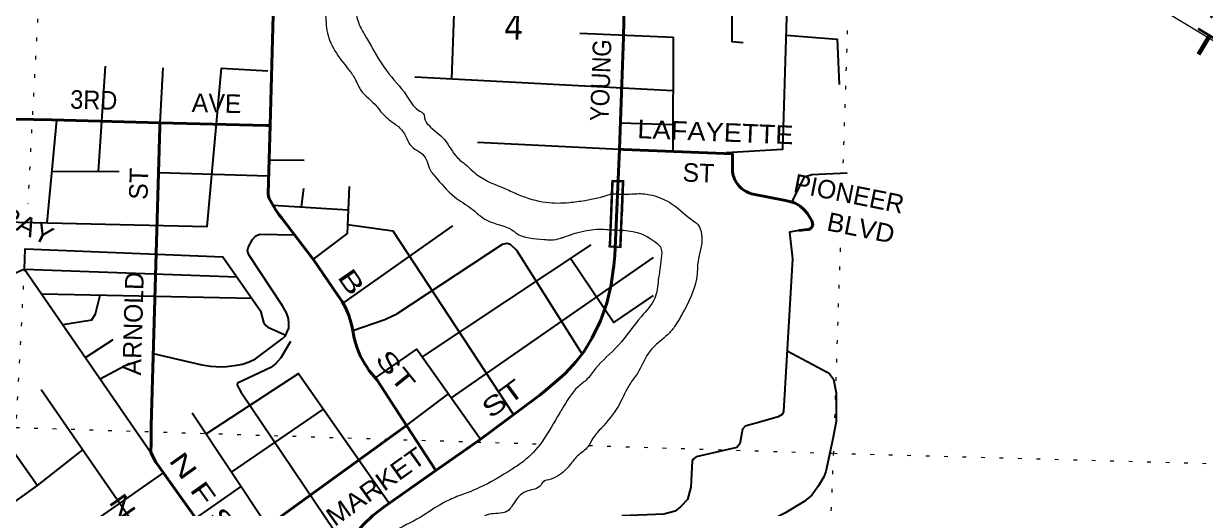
# Model space of a CAD drawing. Header units: feet. Extents: x -757852 to -501257, y -360805 to -170898.
# Drawn here: x -706723 to -699044, y -179925 to -176776 of the extents above; entities that cross this region are included whole.
import ezdxf
from ezdxf.enums import TextEntityAlignment as Align

# ---------------------------------------------------------------- set-up
doc = ezdxf.new("R2010")
doc.units = ezdxf.units.FT
doc.header["$LTSCALE"] = 80
doc.linetypes.add('DOTTED', pattern=[1.5, 0.3, -1.2])
for name, color, linetype, lineweight in [('26', 7, 'Continuous', 40), ('27', 7, 'Continuous', 13), ('29', 7, 'Continuous', 25), ('39', 7, 'Continuous', 13), ('46', 7, 'Continuous', 13), ('61', 7, 'Continuous', 13), ('7', 7, 'DOTTED', 13)]:
    doc.layers.add(name, color=color, linetype=linetype, lineweight=lineweight)

msp = doc.modelspace()

# ---------------------------------------------------------------- linework, layer by layer
at = {"layer": '26'}
for p, q in [((-705134.24, -177876.2), (-705122, -177438.48)), ((-702879.31, -178231.93), (-702851.82, -177591.54)), ((-704585.56, -178762.89), (-704586.2, -178759.43)), ((-704043.55, -179678.6), (-704234.82, -179386.49))]:
    msp.add_line(p, q, dxfattribs=at)
for points in [[(-702851.82, -177591.54), (-702825.29, -176863.04), (-702803.2, -175800.18), (-702794.65, -175695.36), (-702792.6, -175670.25), (-702788.3, -175645.36), (-702780.29, -175601.85), (-702761.97, -175539.73), (-702737.26, -175479.86), (-702706.42, -175422.9), (-702485.98, -175087.46), (-702469.47, -175062.34), (-702450.96, -175037.46), (-702419.47, -174995.12)], [(-705122, -177438.48), (-705101.91, -176719.97)], [(-707227.78, -177442.83), (-707201.97, -177450.13), (-707175.53, -177454.69), (-707148.77, -177456.46), (-707121.96, -177455.43), (-707095.41, -177451.6), (-707084.32, -177449.14), (-706940.3, -177415.36), (-706925.59, -177410.93), (-706884.84, -177401.78), (-706843.36, -177396.94), (-706826.6, -177396.75), (-706801.93, -177396.46), (-706776.6, -177396.93), (-706538.94, -177401.34), (-705838.28, -177419.71)], [(-705385.05, -180296.05), (-705864.3, -179625.4), (-705896.9, -179562.17), (-705895.33, -179497.76), (-705894.61, -179387), (-705839.03, -177445.72), (-705838.28, -177419.71)], [(-705122, -177438.48), (-705146.56, -177437.83), (-705838.28, -177419.71)], [(-701684.98, -178119.88), (-701628.52, -178113.99), (-701624.64, -178113.37), (-701620.85, -178112.35), (-701617.19, -178110.94), (-701613.69, -178109.15), (-701610.4, -178107.01), (-701607.35, -178104.53), (-701604.58, -178101.75), (-701602.11, -178098.69), (-701599.98, -178095.4), (-701598.2, -178091.9), (-701596.8, -178088.23), (-701595.79, -178084.44), (-701595.25, -178080.99), (-701601.21, -178055.96), (-701616.71, -178030.99), (-701631.29, -178007.51), (-701652.51, -177982.44), (-701677.45, -177960.9), (-701693.35, -177950.71), (-701710.38, -177942.15), (-701721.66, -177937.89), (-701746.55, -177930.62), (-701771.66, -177925.6), (-701993.06, -177881.31), (-701993.53, -177881.17), (-702010.72, -177875.18), (-702027.18, -177867.41), (-702042.74, -177857.98), (-702057.23, -177846.96), (-702070.49, -177834.49), (-702082.37, -177820.7), (-702092.75, -177805.75), (-702101.51, -177789.79), (-702108.55, -177773.01), (-702111.66, -177762.7), (-702117.19, -177737.75), (-702117.28, -177712.7), (-702117.61, -177620.67), (-702825.19, -177592.59), (-702851.82, -177591.54)], [(-705127.34, -177912.1), (-705128.06, -177910.37), (-705130.92, -177902.11), (-705132.89, -177893.6), (-705133.96, -177884.94), (-705134.13, -177876.2)], [(-704586.2, -178759.43), (-704594.13, -178721.13), (-704609.08, -178672.18), (-704629.07, -178625.07), (-704653.87, -178580.3), (-704683.22, -178538.37), (-704837.69, -178313.56), (-705044.95, -178040.3), (-705064.02, -178015.15), (-705081.19, -177990.3), (-705085.69, -177983.78), (-705127.45, -177912.15)], [(-704043.55, -179678.6), (-703757.38, -179478.26), (-703393.65, -179208.27), (-703368.73, -179189.77), (-703343.65, -179168.17), (-703226.79, -179067.52), (-703201.74, -179045.95), (-703178.31, -179020.99), (-703134.01, -178973.79), (-703083.13, -178907.88), (-703027.98, -178817.07), (-702974.87, -178706.6), (-702933.61, -178591.18), (-702904.63, -178472.07), (-702891.63, -178375.6), (-702888.26, -178350.57), (-702886.08, -178325.6), (-702882.24, -178281.51), (-702879.31, -178231.93)], [(-704234.82, -179386.49), (-704426.93, -179093.1), (-704457.02, -179055.89), (-704477.3, -179030.82), (-704494.03, -179005.89), (-704506.74, -178986.95), (-704535.46, -178933.51), (-704558.43, -178877.36), (-704575.41, -178819.12), (-704586.2, -178759.43)], [(-705385.05, -180296.05), (-705098.46, -180097.54), (-705139.24, -180040.13), (-704259.44, -179404.29), (-704234.82, -179386.49)], [(-705133.43, -180567.14), (-704872.44, -180383.08), (-704743.03, -180290.1), (-704679.57, -180231.45), (-704622.59, -180166.48), (-704594.52, -180127.14), (-704576.63, -180102.06), (-704555.53, -180077.14), (-704519.83, -180034.95), (-704453.68, -179971.34), (-704381.25, -179915), (-704043.55, -179678.6)]]:
    msp.add_lwpolyline(points, dxfattribs=at)
at = {"layer": '29'}
for p, q in [((-703917.93, -176425.86), (-703943.03, -177134.48)), ((-703108.42, -176837.32), (-702503.15, -176863.23)), ((-702503.15, -176863.23), (-702504.72, -177605.31)), ((-706192.94, -177052.89), (-706238.73, -177736.4)), ((-705817.95, -177062.01), (-705838.28, -177419.71)), ((-704180.29, -177121.89), (-702503.88, -177210.87)), ((-706509.01, -177402.12), (-706573.51, -178069.69)), ((-702845.61, -177421.11), (-702504.35, -177431.41)), ((-703774, -177545.83), (-702851.82, -177591.54)), ((-705128.19, -177659.82), (-704899.59, -177662.41)), ((-706541.13, -177734.51), (-706102.05, -177737.26)), ((-705847.52, -177742.35), (-705131.1, -177763.88)), ((-704905.14, -177847.12), (-704920.04, -177965.63)), ((-705102.86, -177954.33), (-704614.48, -177984.51)), ((-704646.01, -178591.54), (-703933.72, -178088.95)), ((-704132.2, -178940.54), (-703034.35, -178212.86)), ((-703943.45, -179207.32), (-702630.24, -178295.03)), ((-706716.64, -178370.48), (-705896.9, -179562.17)), ((-706716.64, -178370.48), (-705336.41, -178421.99)), ((-706602.72, -178531.71), (-705240.56, -178559.39)), ((-706321.55, -178944.84), (-706140.97, -178827.63)), ((-706225.37, -179084.66), (-706035.48, -178982.35)), ((-706609.1, -179152.03), (-705677.5, -180498.61)), ((-704234.82, -179386.49), (-703961.97, -179181.14)), ((-705627.96, -179305.66), (-705139.24, -180040.13)), ((-705371.44, -179691.17), (-704775.11, -179280.58)), ((-709474.65, -182242.87), (-705814.93, -179694.49)), ((-709497.61, -182700.15), (-705309.91, -179783.64)), ((-709452.29, -181797.38), (-706633.11, -179776.34))]:
    msp.add_line(p, q, dxfattribs=at)
for points in [[(-701736.92, -175799.18), (-701791.39, -177594.11), (-702157.31, -177615.14)], [(-702124.72, -175786.62), (-702121.34, -176890.61), (-702047.17, -176898.07)], [(-701768.84, -176851.06), (-701436.21, -176875.77), (-701423.8, -177171.32)], [(-707795.44, -178667.22), (-707548.32, -178670.49), (-707511.78, -178047.69), (-705530.44, -178094.15), (-705436.43, -177065.39), (-705135.48, -177081.27)], [(-701728.25, -177933.17), (-701648.18, -177771.66), (-701602.21, -177756.4), (-701372.53, -177744.86)], [(-704607.67, -177834.81), (-704621.54, -178139.9), (-704842.72, -178306.92)], [(-704618.88, -178081.4), (-704323.96, -178121.56), (-703541.46, -179313.97)], [(-705881.19, -178918.44), (-705565.74, -178993.47), (-705508.47, -179001.12), (-705440.31, -179005.51), (-705403.23, -179004.31), (-705338.26, -178995.94), (-705300.38, -178987.55), (-705258.53, -178973.6), (-705215.54, -178954.05), (-705042.32, -178822.81), (-705022.13, -178804.1), (-705009.78, -178778.98), (-705000.61, -178754.64), (-705000.21, -178724.74), (-705003, -178692.43), (-705014.99, -178654.59), (-705041.67, -178609.88), (-705258.83, -178278.21), (-705268.09, -178252.54), (-705264.91, -178230.21), (-705236.83, -178178.19), (-705213.88, -178153.64), (-705187.95, -178142.98), (-704963.78, -178147.32)], [(-701684.98, -178119.88), (-701747.45, -178131.35), (-701726.67, -178304.52), (-701785.83, -179295.78), (-701794.74, -179315.38), (-701820.25, -179331.34), (-701931.72, -179363.27), (-702033.92, -179391.96), (-702051.13, -179411.18), (-702069, -179506.82), (-702089.57, -179530.97), (-702220.68, -179560.57), (-702352.84, -179589.77), (-702371.97, -179605.73), (-702378.39, -179615.77), (-702387.72, -179788.36), (-702410.24, -179867.35), (-702452.38, -179913.66), (-702489.97, -179943.93), (-702563.79, -179963.74), (-702835.13, -179974.55)], [(-704584.19, -178769.13), (-704375.19, -178699.14), (-704298.2, -178661.33), (-703610.68, -178209.72), (-703580.65, -178201.89), (-703561.52, -178208.27), (-703521.03, -178247.62), (-703092.82, -178923.84)], [(-706716.64, -178370.48), (-706712.57, -178239.31), (-705427.77, -178291.01), (-705183.44, -178641.28), (-705164.79, -178715.97), (-705156.48, -178727.93), (-705149.7, -178737.1), (-705137.34, -178747.08), (-705019.72, -178799.2)], [(-703168.54, -178298.66), (-702888.11, -178717.12), (-702630.96, -178542.12)], [(-706716.64, -178370.48), (-707195.91, -178585.95), (-707251.72, -178625.28), (-707282.02, -178668.91), (-707311.82, -178722.55), (-707329.85, -178790.15), (-707332.58, -178862.78), (-707348.24, -179370.03), (-705438.94, -182103.19)], [(-706468.83, -178730.73), (-706279.11, -178700.39), (-706256.26, -178660.66), (-706226.24, -178539.36)], [(-704988.46, -178841.94), (-705052.43, -178946.88), (-705084.32, -178985.17), (-705116.2, -179010.22), (-705333.05, -179112.49), (-705336.27, -179125.55), (-705312.04, -179169.15), (-704630.57, -180177.66)], [(-704437.21, -179077.4), (-704167.97, -178889.99), (-703751.47, -179478.65)], [(-701762.34, -178902.27), (-701501.77, -179040.13), (-701485.39, -179050.57), (-701459.88, -179085.66), (-701443.93, -179175), (-701443.93, -179360.05), (-701466.26, -179484.48), (-701510.91, -179685.49), (-701523.66, -179720.59), (-701558.09, -179778.33), (-701600.2, -179838.64), (-701651.23, -179880.11), (-701776.4, -179956.91), (-701940.7, -180042.11)], [(-705537.23, -179442.01), (-704936.21, -179049.87), (-704348.25, -179891.9)], [(-706908.14, -179389.17), (-706633.11, -179776.34), (-706337.64, -179544.24)]]:
    msp.add_lwpolyline(points, dxfattribs=at)
at = {"layer": '39'}
for points in [[(-702049.47, -172486.53), (-702015.39, -172599.25), (-701977.16, -172678.74), (-701914.94, -172762.86), (-701832.05, -172823.33), (-701800.76, -172858.34), (-701670.87, -172968.31), (-701648.12, -173023.26), (-701659.99, -173097.49), (-701645.86, -173176.38), (-701657.68, -173248.59), (-701732.72, -173359.52), (-701817.04, -173520.57), (-701930.96, -173741.31), (-702000.66, -173880.56), (-702052.17, -174014.22), (-702062.75, -174036.12), (-702152.55, -174174.87), (-702161.57, -174214.93), (-702198.55, -174248.25), (-702284.62, -174399.19), (-702430.18, -174681.57), (-702522.47, -174840.4), (-702548.05, -174900.19), (-702612.82, -175001.3), (-702667.94, -175118.76), (-702707.41, -175172.16), (-702753.9, -175265.67), (-702830, -175418.86), (-702905.09, -175531.8), (-702917.53, -175547.6), (-702955, -175601.05), (-703035.38, -175683.65), (-703160.42, -175785.28), (-703256.52, -175853.38), (-703364.41, -175911.13), (-703476.02, -175956.69), (-703666.18, -176010.38), (-703849.23, -176019.94), (-704048.54, -176037.16), (-704175.71, -176062.2), (-704279.14, -176101.93), (-704338.51, -176146.77), (-704414.67, -176221.42), (-704444.06, -176273.06), (-704458.71, -176296.87), (-704500.64, -176368.33), (-704545.28, -176467.92), (-704558.9, -176532.03), (-704569.21, -176624.43), (-704563.35, -176713.18), (-704535.26, -176796.45), (-704492.92, -176872.02), (-704365.46, -177080.61), (-704236.8, -177240.9), (-704158.82, -177337.49), (-704121.42, -177368.63), (-704117.94, -177390.87), (-704090.93, -177435.85), (-703988.75, -177529.02), (-703903.28, -177647.95), (-703871.8, -177674.91), (-703854.08, -177689.44), (-703773.44, -177759.93), (-703592.81, -177848.99), (-703505.36, -177887.42), (-703329.78, -177936.08), (-703177.14, -177937.85), (-703076.37, -177924.24), (-702910.65, -177884.04), (-702903.32, -177881.23)], [(-704067.86, -175835.27), (-704133.94, -175833.63), (-704198.53, -175846.13), (-704283, -175850.08), (-704355.73, -175866.4), (-704401.56, -175851.16), (-704448.95, -175817.76), (-704467.07, -175819.33), (-704531.19, -175894.27), (-704600.54, -175936.86), (-704610.97, -175952.72), (-704627.53, -175972.45), (-704675.18, -176031.68), (-704699.21, -176109.64), (-704692.95, -176182.3), (-704715.2, -176270.36), (-704758.85, -176329.7), (-704784.82, -176405.59), (-704799.1, -176578.45), (-704765.69, -176690.04), (-704752.79, -176819.26), (-704614.31, -177070.41), (-704573.53, -177127.82), (-704533.25, -177205.35), (-704429.42, -177312.66), (-704419.68, -177324.98), (-704347.22, -177401.3), (-704288.02, -177445.06), (-704239.36, -177508.7), (-704212.55, -177561.73), (-704121.92, -177634.47), (-704074.25, -177738.36), (-704052.81, -177765.08), (-703923.56, -177901.21), (-703814.92, -177976.41), (-703712.35, -178053.47), (-703541.27, -178122.16), (-703525.5, -178134.64), (-703341.74, -178177.46), (-703297.61, -178180.57), (-703233.08, -178170.09), (-703212.8, -178162.53), (-703065.1, -178119.87), (-702936.36, -178113), (-702919.42, -178115.7)], [(-702903.32, -177881.23), (-702786.07, -177883.11), (-702689.61, -177881.47), (-702639.61, -177890.76), (-702508.44, -177948.39), (-702364.59, -178062.73), (-702352.75, -178071.09), (-702327.54, -178107.96), (-702315.37, -178184.79), (-702343.32, -178341.2), (-702346.85, -178403.54), (-702428.89, -178635.13), (-702493.85, -178744.3), (-702539.35, -178797.54), (-702635.89, -178883.76), (-702662.83, -178917.33), (-702734.35, -179048.48), (-702784.27, -179117.73), (-702849.67, -179245.01), (-702955.67, -179389.39), (-702968.06, -179403.18), (-703021.84, -179466.3), (-703055.4, -179523.88), (-703123.18, -179584.62), (-703185.24, -179657.61), (-703279.42, -179729.79), (-703340.1, -179746.4)], [(-702919.42, -178115.7), (-702682.22, -178153.54), (-702632.78, -178184.98), (-702585.59, -178226.43), (-702579.38, -178301.1), (-702598.95, -178443.61), (-702621.9, -178559.86), (-702709.19, -178678.52), (-702860.49, -178868.12), (-703006.8, -179017.55), (-703060.68, -179084.69), (-703120.19, -179135.58), (-703226.29, -179284), (-703238.83, -179303.83), (-703356, -179494.26), (-703475.61, -179620.19), (-703549.18, -179670.72), (-703765.1, -179792.25), (-703907.12, -179849.15)], [(-703340.1, -179746.4), (-703350.44, -179758.23), (-703371.15, -179783.9), (-703458.32, -179815.97), (-703544.82, -179902.44), (-703567.7, -179934.1), (-703612.41, -179955.14), (-703721.32, -179972.59), (-703752.02, -179995.99), (-703774.45, -180009.53), (-703874.27, -180065.46), (-704213.67, -180306.78), (-704350.65, -180404.08), (-704408.59, -180473.13), (-704488.15, -180604.07), (-704528.74, -180767.81)], [(-703907.12, -179849.15), (-703998.56, -179891.19), (-704145.48, -179984.22), (-704324.57, -180078.45), (-704427.38, -180174.6), (-704437.86, -180192.46), (-704464.31, -180205.91), (-704499.87, -180263.43), (-704531.67, -180331.11), (-704581.58, -180400.36), (-704582.67, -180444.64), (-704624.45, -180510.07), (-704632.88, -180525.97), (-704724.65, -180805.56)]]:
    msp.add_spline(points, degree=3, dxfattribs=at)
at = {"layer": '46'}
msp.add_lwpolyline([(-689823.34, -193394.19), (-690705.55, -192921.14), (-691530.66, -192250.13), (-692217.06, -191574.53), (-692956.72, -191266.13), (-692581.66, -189088.42), (-692736.58, -185592.48), (-693666.93, -182830.39), (-694400.9, -181881.69), (-696302.58, -180138.65), (-696256.98, -178530.61), (-701225.84, -175541.24), (-702847.88, -175492.93), (-704947, -174665.46), (-708101.59, -174113.99), (-712435.14, -177239.21), (-712315.73, -177121.32), (-713370.08, -178337.87), (-714521.83, -178774.62)], dxfattribs=at)
at = {"layer": '61'}
for p, q in [((-702899.08, -177792.11), (-702822.87, -177794.78)), ((-702891.66, -177800.37), (-702831.07, -177802.49)), ((-702840.91, -178231.67), (-702916.19, -178228.57))]:
    msp.add_line(p, q, dxfattribs=at)
msp.add_lwpolyline([(-702848.39, -178223.35), (-702908.96, -178220.85), (-702908.96, -178220.86)], dxfattribs=at)
for centre, major_axis, start_param, end_param in [((-928283.61, -168734.26), (9992.32, 225346), 4.7145975, 4.7165358), ((-928283.61, -168734.26), (9992.67, 225353.99), 4.7146343, 4.7165), ((-928277.49, -168733.24), (9993.94, 225381.12), 4.7145975, 4.7165358), ((-928282.31, -168733.67), (9995.55, 225413.26), 4.7146328, 4.7164997), ((-928282.31, -168733.67), (9995.91, 225421.25), 4.7145981, 4.7165364)]:
    msp.add_ellipse(centre, major_axis=major_axis, ratio=0.999995, start_param=start_param, end_param=end_param, dxfattribs=at)
at = {"layer": '7'}
for p, q in [((-706492.19, -174109.07), (-706697.03, -177948.3)), ((-701287.66, -174300.59), (-701399.56, -177697.69)), ((-701417.21, -178233.52), (-701460.86, -179558.54)), ((-706712.57, -178239.31), (-706774.48, -179399.54)), ((-706774.48, -179399.54), (-703364.73, -179507.35)), ((-703050.45, -179517.29), (-701461.08, -179567.57)), ((-701460.86, -179558.54), (-701522.8, -181003.88)), ((-701461.08, -179567.57), (-696195.28, -179710.44))]:
    msp.add_line(p, q, dxfattribs=at)

# ---------------------------------------------------------------- texts
at = {"layer": '27'}
for s, rotation, width, p in [('YOUNG', 87.914, 0.9, (-702922.29, -177411.35)), ('3RD', 358.499, 0.95, (-706421.96, -177327.66)), ('LAFAYETTE', 357.728, 1.1, (-702736.67, -177519.4)), ('ROBERT GRAY', 333.483, 1.1, (-707723.43, -177644.88)), ('BLVD', 348.688, 1.05, (-701510.82, -178118.12)), ('B', 304.494, 1.5, (-704688.7, -178421.22)), ('ST', 308.964, 1.4, (-704444.06, -178957.02)), ('ST', 36.586, 1.4, (-703689.42, -179346.38)), ('MARKET', 35.494, 1.1, (-704701.98, -180047.53)), ('N F ST', 305.55, 1.45, (-705783.64, -179614.83)), ('N G ST', 305.333, 1.35, (-706174.42, -179884.7))]:
    msp.add_text(s, height=120.5, rotation=rotation, dxfattribs=dict(at, width=width)).set_placement(p)
for s, rotation, p in [('AVE', 358.498, (-705631.74, -177348.84)), ('ST', 357.728, (-702443.1, -177801.23)), ('ST', 88.36, (-705918.5, -177921.36)), ('PIONEER', 348.688, (-701727.16, -177868.56)), ('ARNOLD', 88.36, (-705961.28, -179062.33))]:
    msp.add_text(s, height=120.5, rotation=rotation, dxfattribs=at).set_placement(p)
at = {"layer": '46', "width": 1.15}
msp.add_text('TRANSMISSION', height=120.5, rotation=328.968, dxfattribs=at).set_placement((-699345.97, -176535.16))
at = {"layer": '46', "width": 1.55}
msp.add_text('T', height=150.7, rotation=328.968, dxfattribs=at).set_placement((-699088.94, -176975.67), align=Align.CENTER)
at = {"layer": '7', "width": 0.9}
msp.add_text('4', height=175.8, rotation=358.579, dxfattribs=at).set_placement((-703599.1, -176877.38))

doc.saveas('drawing.dxf')
